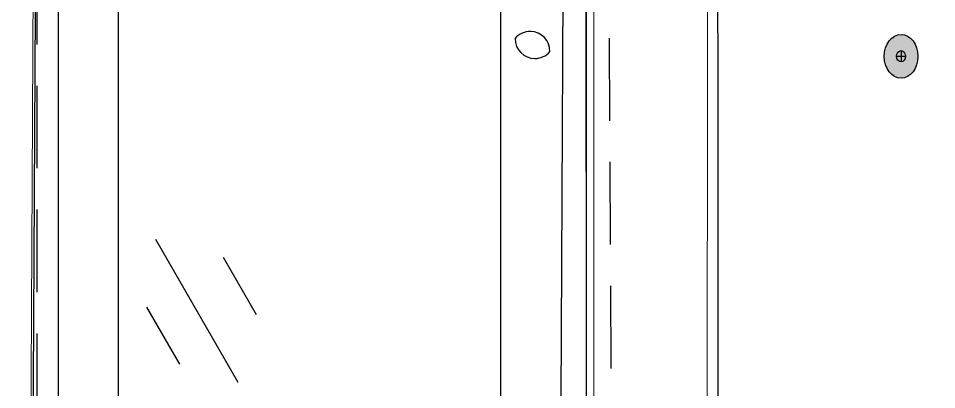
# Model space of a CAD drawing. Header units: inches. Extents: x -20.7 to 75.7, y -15.1 to 19.1.
# Drawn here: x 45.27 to 48.048, y -4.681 to -3.557 of the extents above; entities that cross this region are included whole.
import ezdxf

# ---------------------------------------------------------------- set-up
doc = ezdxf.new("R2010")
doc.units = ezdxf.units.IN
doc.header["$MEASUREMENT"] = 0
doc.linetypes.add('AI-Linetype-16', pattern=[0.375, 0.25, -0.125])
for name, color, linetype, lineweight in [('.ATI-DETAIL', 7, 'Continuous', 0), ('G-ANNO-TTLB', 7, 'Continuous', 0), ('LOGOS', 7, 'Continuous', 0), ('TYVEK', 7, 'Continuous', 0)]:
    doc.layers.add(name, color=color, linetype=linetype, lineweight=lineweight)
pattern_1 = [(45, (0, 0), (-7.071, 7.071), [])]

# ---------------------------------------------------------------- blocks, each defined once
blk = doc.blocks.new('Block_266')
at = {"layer": 'TYVEK', "true_color": 0x003b71, "transparency": 33554687}
h = blk.add_hatch(color=156, dxfattribs=at)
h.dxf.hatch_style = 2
edge = h.paths.add_edge_path()
edge.add_ellipse((47.9405, -3.672), major_axis=(0, 0.0664), ratio=0.766948, start_angle=0, end_angle=360)
at = {"layer": 'TYVEK', "color": 252, "lineweight": 25, "true_color": 0x838484}
for p, q in [((47.9405, -3.6544), (47.9405, -3.6887)), ((47.927, -3.6716), (47.954, -3.6716))]:
    blk.add_line(p, q, dxfattribs=at)
at = {"layer": 'TYVEK', "color": 18, "lineweight": 25, "true_color": 0x000000}
blk.add_ellipse((47.9405, -3.672), major_axis=(0, 0.0664), ratio=0.766948, dxfattribs=at)
at = {"layer": 'TYVEK', "color": 252, "lineweight": 25, "true_color": 0x838484}
blk.add_ellipse((47.9405, -3.6716), major_axis=(0, 0.0171), ratio=0.788846, dxfattribs=at)
blk = doc.blocks.new('Block_515')
at = {"layer": '.ATI-DETAIL', "color": 93, "lineweight": 25, "true_color": 0x6bbe46}
blk.add_lwpolyline([(45.3128, -5.2252), (45.3375, -0.5106), (46.9267, -1.43), (46.9043, -6.144)], dxfattribs=at)
blk = doc.blocks.new('Block_514')
at = {"layer": '.ATI-DETAIL'}
blk.add_blockref('Block_515', (0, 0), dxfattribs=at)
blk = doc.blocks.new('Block_513')
at = {"layer": '.ATI-DETAIL', "color": 93, "lineweight": 25, "true_color": 0x6bbe46}
blk.add_lwpolyline([(45.5726, -4.9377), (45.5726, -0.9002), (46.7282, -1.5674), (46.7282, -5.5801)], close=True, dxfattribs=at)
for points in [[(46.8781, -3.6575), (46.8787, -3.6246), (46.8527, -3.5974), (46.8198, -3.5967), (46.8016, -3.5964), (46.7842, -3.6043), (46.7726, -3.6184)], [(46.7726, -3.6184), (46.7726, -3.6515), (46.7994, -3.6784), (46.8325, -3.6784), (46.85, -3.6784), (46.8667, -3.6708), (46.8781, -3.6575)]]:
    blk.add_open_spline(points, degree=3, knots=[0, 0, 0, 0, 1, 1, 1, 2, 2, 2, 2], dxfattribs=at)
at = {"layer": '.ATI-DETAIL'}
blk.add_blockref('Block_514', (0, 0), dxfattribs=at)

msp = doc.modelspace()

# ---------------------------------------------------------------- hatches: boundary and pattern name
at = {"layer": 'G-ANNO-TTLB', "true_color": 0xb9529f, "transparency": 33554687}
h = msp.add_hatch(color=233, dxfattribs=at)
edge = h.paths.add_edge_path()
edge.add_spline(control_points=[(71.2273, -15.1345), (71.2273, -15.1345), (30.5273, -15.1345), (30.5273, -15.1345), (30.5273, -15.1345), (30.5273, 19.0008), (30.5273, 19.0008), (30.5273, 19.0008), (71.2273, 19.0008), (71.2273, 19.0008), (71.2273, 19.0008), (71.2273, -15.1345), (71.2273, -15.1345)], knot_values=[0, 0, 0, 0, 1, 1, 1, 2, 2, 2, 3, 3, 3, 4, 4, 4, 4], degree=3, periodic=0)
edge = h.paths.add_edge_path()
edge.add_spline(control_points=[(30.6523, 18.8757), (30.6523, 18.8757), (30.6523, -15.0095), (30.6523, -15.0095), (30.6523, -15.0095), (71.1023, -15.0095), (71.1023, -15.0095), (71.1023, -15.0095), (71.1023, 18.8757), (71.1023, 18.8757), (71.1023, 18.8757), (30.6523, 18.8757), (30.6523, 18.8757)], knot_values=[0, 0, 0, 0, 1, 1, 1, 2, 2, 2, 3, 3, 3, 4, 4, 4, 4], degree=3, periodic=0)
edge.add_line((30.6523, 18.8757), (30.6523, 18.8757))
at = {"layer": 'LOGOS', "true_color": 0x000000, "transparency": 33554457}
h = msp.add_hatch(dxfattribs=at)
h.set_pattern_fill('_U', color=18, scale=10, angle=45, style=2, pattern_type=0)
h.set_pattern_definition(pattern_1)
h.paths.add_polyline_path([(45.334, -5.6675), (44.996, -5.476), (45.0073, -0.2719), (45.3734, -0.4775), (45.3732, -0.4911), (45.3301, -0.5122), (45.3054, -5.2297), (45.3478, -5.2516)])
h = msp.add_hatch(dxfattribs=at)
h.set_pattern_fill('_U', color=18, scale=10, angle=45, style=2, pattern_type=0)
h.set_pattern_definition(pattern_1)
h.paths.add_polyline_path([(47.3506, -6.8402), (47.0111, -6.6386), (47.0111, -1.4261), (47.3578, -1.6206)])

# ---------------------------------------------------------------- linework, layer by layer
at = {"layer": '.ATI-DETAIL', "color": 251, "lineweight": 25, "true_color": 0x5c5c5c}
for p, q in [((45.9353, -4.6592), (45.6856, -4.2266)), ((45.9902, -4.4545), (45.8903, -4.2815)), ((45.7584, -4.6043), (45.6585, -4.4313))]:
    msp.add_line(p, q, dxfattribs=at)
at = {"layer": 'G-ANNO-TTLB'}
for points in [[(71.2273, -15.1345), (71.2273, -15.1345), (30.5273, -15.1345), (30.5273, -15.1345), (30.5273, -15.1345), (30.5273, 19.0008), (30.5273, 19.0008), (30.5273, 19.0008), (71.2273, 19.0008), (71.2273, 19.0008), (71.2273, 19.0008), (71.2273, -15.1345), (71.2273, -15.1345)], [(30.6523, 18.8757), (30.6523, 18.8757), (30.6523, -15.0095), (30.6523, -15.0095), (30.6523, -15.0095), (71.1023, -15.0095), (71.1023, -15.0095), (71.1023, -15.0095), (71.1023, 18.8757), (71.1023, 18.8757), (71.1023, 18.8757), (30.6523, 18.8757), (30.6523, 18.8757)]]:
    msp.add_open_spline(points, degree=3, knots=[0, 0, 0, 0, 1, 1, 1, 2, 2, 2, 3, 3, 3, 4, 4, 4, 4], dxfattribs=at)
at = {"layer": 'LOGOS'}
for points in [[(45.334, -5.6675), (44.996, -5.476), (45.0073, -0.2719), (45.3734, -0.4775), (45.3732, -0.4911), (45.3301, -0.5122), (45.3054, -5.2297), (45.3478, -5.2516)], [(47.3506, -6.8402), (47.0111, -6.6386), (47.0111, -1.4261), (47.3578, -1.6206)]]:
    msp.add_lwpolyline(points, close=True, dxfattribs=at)
at = {"layer": 'TYVEK', "color": 18, "lineweight": 25, "true_color": 0x000000}
for p, q in [((45.3904, -0.4802), (45.3904, -5.179)), ((46.9888, -6.0968), (46.9888, -3.2528))]:
    msp.add_line(p, q, dxfattribs=at)
at = {"layer": 'TYVEK', "color": 18, "linetype": 'AI-Linetype-16', "lineweight": 25, "true_color": 0x000000}
msp.add_lwpolyline([(45.3271, -5.5108), (45.3271, -0.3869), (47.0469, -1.3669), (47.0713, -6.5212)], dxfattribs=at)
at = {"layer": 'TYVEK', "color": 240, "lineweight": 25, "true_color": 0xed2327}
msp.add_lwpolyline([(47.3846, -1.6367), (46.984, -1.4054), (46.9911, -6.6358), (47.3891, -6.8719)], close=True, dxfattribs=at)
at = {"layer": 'TYVEK', "color": 2, "lineweight": 25, "true_color": 0xf5eb12}
for points in [[(47.318, -3.7063)], [(47.3306, -3.8487)], [(47.3306, -3.8487)]]:
    msp.add_lwpolyline(points, dxfattribs=at)
at = {"layer": 'TYVEK', "color": 133, "lineweight": 25, "true_color": 0x70cddd}
msp.add_lwpolyline([(46.8881, -4.5055)], dxfattribs=at)

# ---------------------------------------------------------------- block references
at = {"layer": '.ATI-DETAIL'}
msp.add_blockref('Block_513', (0, 0), dxfattribs=at)
at = {"layer": 'TYVEK'}
msp.add_blockref('Block_266', (0, 0), dxfattribs=at)

doc.saveas('drawing.dxf')
